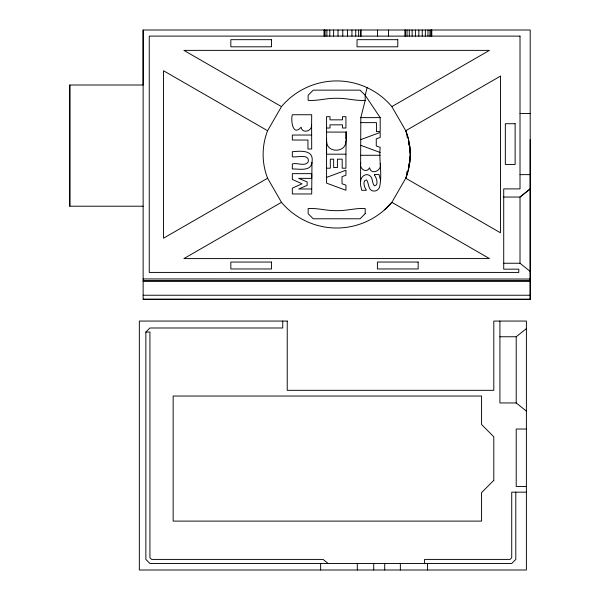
<?xml version="1.0" encoding="UTF-8"?>
<svg xmlns="http://www.w3.org/2000/svg" width="600" height="600" viewBox="0 0 600 600"><rect width="100%" height="100%" fill="white"/><g stroke="black" fill="none" stroke-linecap="round" stroke-linejoin="round"><path stroke-width="0.9" d="M143.137 206.212L69.802 206.212L69.802 85.005L143.137 85.005L143.137 30L530.197 30L530.197 299.31L143.137 299.272L530.197 299.272M530.197 299.31L530.197 139.575M326.572 139.102L326.572 154.192L345.938 154.192L345.938 168.203L342.195 168.203L342.195 159.165L337.41 159.165L337.41 167.558L333.66 167.558L333.66 159.165L330.315 159.165L330.315 168.203L326.572 168.203M311.7 188.985L298.733 188.985L307.147 185.392L307.147 181.95L298.733 178.358L311.7 178.358L311.7 173.648L292.335 173.648L292.335 179.453L302.048 183.81L292.335 188.153L292.335 193.958L311.7 193.958L311.985 162.352C314.288 149.678 301.013 150.9 292.335 151.74L292.335 156.765C296.55 157.808 310.095 153.18 308.175 161.977C304.995 166.868 296.888 162.322 292.335 163.958L292.335 168.983C298.44 168.683 311.1 171.938 311.985 162.352M143.137 278.94L530.197 279.03M360.81 139.59L380.183 132.435L380.183 137.475L376.26 138.817L376.267 145.988L380.183 147.337C378.788 160.545 382.53 174.382 379.522 187.335C378.555 189.45 376.493 191.13 374.093 191.078C368.002 191.153 369.112 183.413 366.6 179.925C362.168 180.06 364.215 187.56 366.218 189.78L366.218 190.312L361.763 190.312L360.548 185.205L360.81 117.623L365.19 100.365L365.19 95.258L367.103 87.668M407.19 171.637L407.1 174.405L405.75 178.222L391.853 202.327L384.555 209.82M408.998 145.11C409.38 140.13 407.257 135.368 405.75 130.718L391.853 106.613A72.12 72.12 0 0 0 281.483 106.613L183.885 50.37L489.457 50.37L391.853 106.613M409.537 151.89L409.71 146.385L409.088 142.387L409.088 145.178M409.853 157.882L409.088 166.553L407.1 174.405L407.1 171.623M346.388 140.363L346.507 136.68M345.938 154.192L346.275 131.46M311.61 125.123L311.7 114.743L292.335 114.743C290.647 120.083 292.755 137.002 301.087 127.192C302.085 134.025 312.202 131.303 311.61 125.123L311.7 149.01L307.957 149.01L307.957 140.032L292.335 140.032L292.335 135.038L311.7 135.038M380.183 163.733C382.207 170.498 371.16 175.65 369.562 167.73C366.623 173.895 358.627 168.585 360.81 162.803M345.855 141.067C346.23 153.053 326.505 153.368 326.67 141.308M360.562 181.485C360.675 177.233 364.95 172.95 369.24 175.238C373.215 177.337 371.7 182.94 374.392 185.805C379.103 185.438 376.493 177.42 374.392 175.065M281.483 202.327L183.885 258.6L489.457 258.57L391.853 202.327A72.12 72.12 0 0 1 281.483 202.327L267.585 178.222A65.475 65.475 0 0 1 267.585 130.718L281.483 106.613M515.805 492.158L515.805 559.41L511.725 563.482L149.933 563.482L145.86 559.41L145.86 332.062L149.933 327.99L282.75 327.99L282.75 321.06M499.912 336.765L516.21 336.75L526.395 328.597M267.585 178.222L163.515 238.192L163.515 70.74L267.585 130.718M326.572 177.39L345.938 170.235L345.938 175.267L342.022 176.618L342.022 183.788L345.938 185.137L345.938 190.29L326.572 183.135L326.572 116.663L330.007 116.663L330.007 119.843L342.51 119.843L342.51 116.663L345.938 116.663L345.938 128.01L342.51 128.01L342.51 124.837L330.007 124.837L330.007 128.01L326.572 128.01M365.19 100.365C355.582 101.055 346.282 97.972 336.668 98.295C327.053 97.972 317.752 101.055 308.145 100.365L308.145 95.258L313.26 90.142L360.075 90.142L365.19 95.258L380.183 117.623L380.183 131.595L376.433 131.595L376.433 122.618L360.81 122.618M520.013 113.52L530.197 113.52M360.81 117.623L380.183 117.623M326.572 132.083L345.938 132.083L345.938 138.907M360.81 155.28L380.183 155.28M520.013 174.637L530.197 174.637M503.715 197.048L520.013 197.048L530.197 188.895L520.013 197.048L520.013 263.25L530.197 271.403M503.715 263.25L520.013 263.25M143.137 295.237L530.197 295.237M145.86 332.062L149.933 332.062L149.933 557.722L151.62 559.41L323.1 559.41L328.155 563.482M526.395 411.105L516.21 402.952L499.912 402.952L499.912 321.06M526.395 429.03L516.21 429.03L516.21 486.48L526.395 486.48M526.395 492.158L511.725 492.158L511.725 557.722L510.037 559.41L424.597 559.41L424.597 563.482M360.81 145.343L380.183 152.498M380.423 179.812L379.035 174.517L374.392 174.517L374.392 175.065M516.21 336.75L516.21 402.952M431.783 30L431.783 36.112M431.377 30L431.377 36.112M431.107 30L431.107 36.112M429.945 30L429.945 36.112M427.987 30L427.987 36.112M427.575 563.482L427.575 570M425.355 30L425.355 36.112M422.235 30L422.235 36.112M418.838 30L418.838 36.112M415.388 30L415.388 36.112M412.132 30L412.132 36.112M409.71 151.778L409.71 146.385L410.213 154.47L409.71 162.547L409.71 157.163M409.283 30L409.283 36.112M407.1 134.535L407.1 137.317M407.04 30L407.04 36.112M405.555 30L405.555 36.112M404.933 30L404.933 36.112M400.35 563.482L400.35 570M388.522 30L388.522 36.112M384.72 563.482L384.72 570M377.52 30L377.52 36.112M373.718 563.482L373.718 570M361.118 30L361.118 36.112M360.487 30L360.487 36.112M358.657 30L358.657 36.112M357.315 563.482L357.315 570M355.748 30L355.748 36.112M351.945 30L351.945 36.112M347.528 30L347.528 36.112M342.78 30L342.78 36.112M338.032 30L338.032 36.112M333.615 30L333.615 36.112M329.812 30L329.812 36.112M326.903 30L326.903 36.112M325.072 30L325.072 36.112M324.442 30L324.442 36.112M324.038 30L324.038 36.112M320.64 563.482L320.64 570M143.137 30L143.137 299.31M69.802 85.005L69.802 206.212M143.137 280.98L530.197 280.98L143.137 280.98M409.17 163.8L409.088 166.553L409.088 163.762M365.19 213.683L360.075 218.79L313.26 218.79L308.145 213.683L308.145 208.575C317.752 207.885 327.053 210.968 336.668 210.645C346.282 210.968 355.582 207.885 365.19 208.575L365.19 213.683M493.8 480.368L481.575 492.585L481.575 521.107L173.153 521.107L173.153 396.03L481.575 396.03L481.575 424.545L493.8 436.77L493.8 480.368M500.452 76.14L405.75 130.718A65.475 65.475 0 0 1 405.75 178.222L500.452 232.792L500.452 76.14M520.013 36.112L149.25 36.112L149.25 272.423L518.79 272.423L518.79 269.16L503.715 269.16L503.715 188.895L520.013 188.895L520.013 36.112M271.493 39.675L230.835 39.675L230.835 46.807L271.493 46.807L271.493 39.675M397.785 39.675L357.038 39.675L357.038 46.807L397.785 46.807L397.785 39.675M515.123 123.712L505.342 123.712L505.342 164.453L515.123 164.453L515.123 123.712M418.155 262.043L377.407 262.043L377.407 268.957L418.155 268.957L418.155 262.043M271.493 262.05L230.835 262.05L230.835 268.965L271.493 268.965L271.493 262.05M287.235 321.06L139.335 321.06L139.335 570L526.395 570L526.395 321.06L493.8 321.06L493.8 390.322L287.235 390.322L287.235 321.06"/></g></svg>
